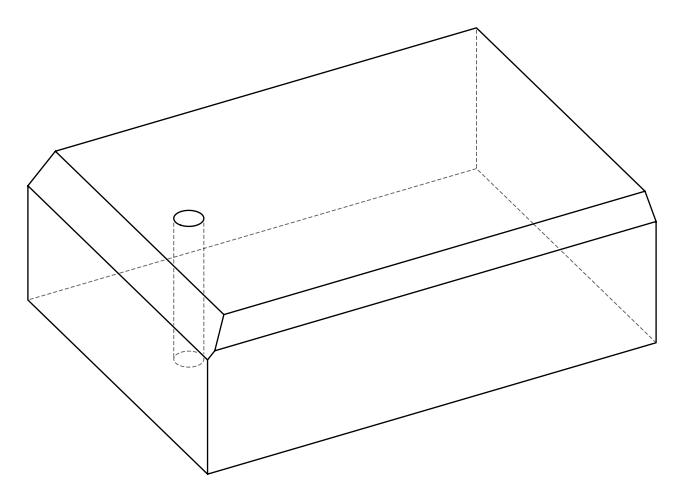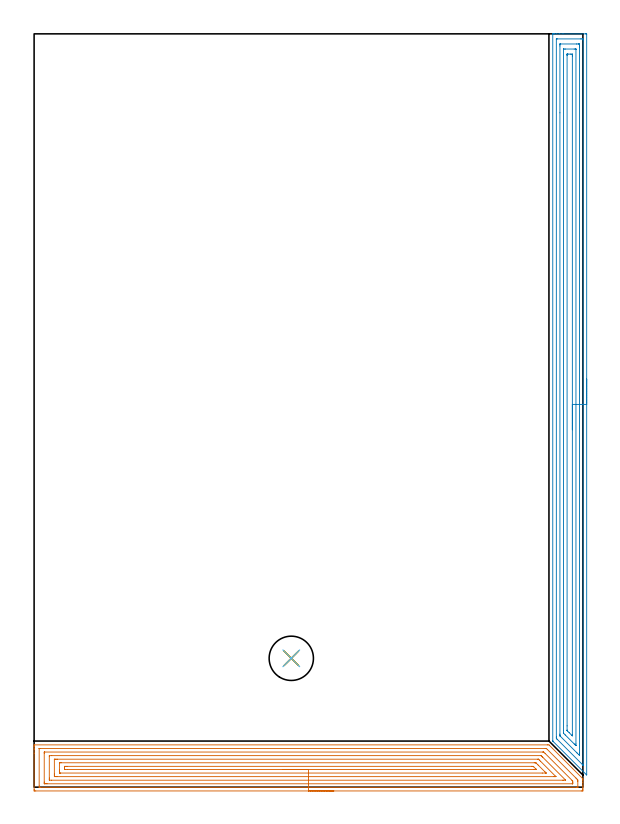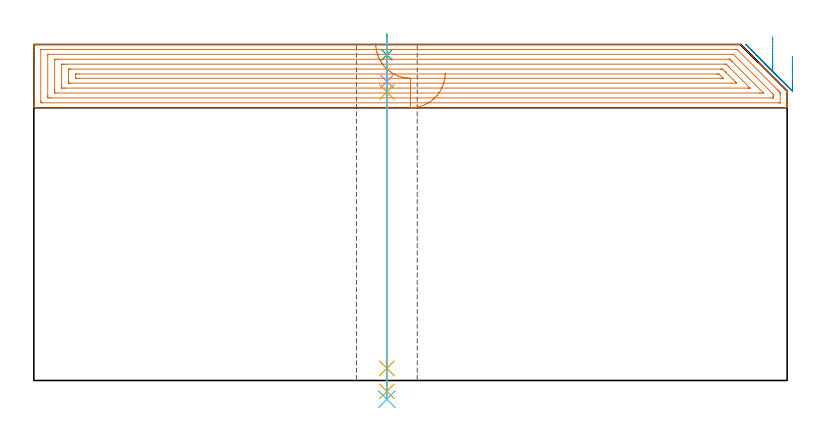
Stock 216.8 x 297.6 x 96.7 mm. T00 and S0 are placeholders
(PLAN: 6 operations, 4 tool changes, 24.9 min)
(1 AREA_MILL | FG_CHAMFER_SURFACE | UGT0205_001 | 12.14 min | 35907 mm3)
(2 AREA_MILL_1 | FG_CHAMFER_SURFACE_1 | UGT0205_001 | 11.73 min | 25487 mm3)
(3 SPOT_DRILL | STEP1HOLE | NXT0321_9005460120000 | 0.05 min | 187 mm3)
(4 DRILL_BLIND_HOLE_INTO_CENTER | STEP1HOLE | UGT0301_191 | 0.05 min | 277 mm3)
(5 GUN_DRILL_THROUGH_HOLE | STEP1HOLE | UGT0307_003 | 0.49 min | 3346 mm3)
(6 SPADE_DRILL_TO_ENLARGE_THROUGH_HOLE | STEP1HOLE | UGT0306_008 | 0.42 min | 19427 mm3)
(TOOL UGT0205_001 | Chamfer Mill 20 x 3 x 45 deg. | D20 FL50 Z2)
(TOOL NXT0321_9005460120000 | NC Spot Drill, 142deg, 12mm, Carbide, Uncoated | D12 PA142 FL30 Z2)
(TOOL UGT0301_191 | Twist Drill 7.1 mm | D7.1 PA118 FL66 Z2)
(TOOL UGT0307_003 | Gun Drill 7 mm | D7 PA130 FL24 Z1)
(TOOL UGT0306_008 | Spade Drill 17.5mm | D17.5 PA132 FL10 Z2)
(OP 1 AREA_MILL)
G17 G21 G94 G90
T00 M6
G54
G17 G0 G90 X118.4 Y-1.5 S1061 M3
G43 Z106.7 H0
Z88.5
G94 G1 X118.362 Z87.628 F250.
X118.248 Z86.764
X118.059 Z85.912
X117.797 Z85.08
X117.463 Z84.274
X117.06 Z83.5
X116.592 Z82.764
X116.06 Z82.072
X115.471 Z81.429
X114.828 Z80.84
X114.136 Z80.309
X113.4 Z79.84
X112.626 Z79.437
X111.82 Z79.103
X110.988 Z78.841
X110.136 Z78.652
X109.272 Z78.538
X108.4 Z78.5
X0.632
X0.022 Y-1.494 Z78.504
X0.007 Y-1.492 Z78.506
X0. Y-0.885 Z79.113
Y13.405 Z93.4
Y14.823 Z94.819
Y15.192 Z95.187
Y15.93 Z95.929
Y16.192 Z96.192
X0.007 Y16.633 Z96.625
X0.01 Y16.697 Z96.688
X0.185 Y16.7 Z96.7
X202.753
X203.395 Y16.699 Z96.686
X203.551 Y16.55 Z96.548
X216.711 Y3.389 Z83.387
X216.79 Y3.3 Z83.295
X216.8 Y3.212 Z83.211
Y3.134 Z83.134
Y2.533 Z82.532
Y1.795 Z81.79
Y0.533 Z80.53
Y0.008 Z80.003
Y-0.623 Z79.373
X216.798 Y-0.885 Z79.111
X216.793 Y-1.491 Z78.505
X216.777 Y-1.493 Z78.503
X216.168 Y-1.5 Z78.5
X108.4
Y-0.086 Z79.914
X2.421
X2.02 Y-0.079 Z79.921
X2.01 Y-0.05 Z79.95
X2.008 Y0.008 Z80.008
X2.001 Y0.427 Z80.427
Y15.192 Z95.192
X2.003 Y15.244 Z95.244
X2.006 Y15.269 Z95.269
X2.008 Y15.277 Z95.277
X2.045 Y15.279 Z95.279
X2.232 Y15.284 Z95.284
X2.327 Y15.286 Z95.286
X2.421
X201.953
X202.141 Y15.284 Z95.284
X202.267 Y15.282 Z95.282
X202.36 Y15.278 Z95.278
X202.378 Y15.263 Z95.263
X202.455 Y15.192 Z95.192
X202.753 Y14.897 Z94.897
X214.069 Y3.581 Z83.581
X214.379 Y3.268 Z83.268
X214.663 Y2.975 Z82.975
X214.79 Y2.826 Z82.826
X214.793 Y2.688 Z82.688
X214.799 Y2.269 Z82.269
Y0.008 Z80.008
X214.797 Y-0.044 Z79.956
X214.794 Y-0.069 Z79.931
X214.792 Y-0.077 Z79.923
X214.755 Y-0.079 Z79.921
X214.568 Y-0.084 Z79.916
X214.473 Y-0.085 Z79.915
X214.379 Y-0.086 Z79.914
X108.4
Y1.328 Z81.328
X5.104 Y1.329 Z81.329
X4.675
X4.209 Y1.333 Z81.333
X4.055 Y1.336 Z81.336
X4.01 Y1.341 Z81.341
X4.006 Y1.446 Z81.446
X4.002 Y1.586 Z81.586
X4.001 Y1.795 Z81.795
X4. Y2.004 Z82.004
X4.001 Y13.405 Z93.405
X4.002 Y13.612 Z93.612
X4.01 Y13.823 Z93.823
X4.014 Y13.865 Z93.865
X4.035 Y13.867 Z93.867
X4.093 Y13.869 Z93.869
X4.209 Y13.871 Z93.871
X200.964
X201.12 Y13.87 Z93.87
X201.244 Y13.867 Z93.867
X201.322 Y13.865 Z93.865
X201.859 Y13.342 Z93.342
X212.513 Y2.688 Z82.688
X212.591 Y2.608 Z82.608
X212.785 Y2.404 Z82.404
X212.794 Y2.004 Z82.004
X212.798 Y1.795 Z81.795
Y1.588 Z81.588
X212.79 Y1.377 Z81.377
X212.786 Y1.335 Z81.335
X212.765 Y1.333 Z81.333
X212.707 Y1.331 Z81.331
X212.591 Y1.329 Z81.329
X108.4 Y1.328 Z81.328
Y2.743 Z82.743
X6.837
X6.048 Y2.75 Z82.75
X6.01 Y2.752 Z82.752
X6.007 Y2.801 Z82.801
X6.003 Y2.912 Z82.912
X6.001 Y3.134 Z83.134
X6. Y3.579 Z83.579
X6.001 Y12.065 Z92.065
X6.003 Y12.287 Z92.287
X6.007 Y12.399 Z92.399
X6.01 Y12.448 Z92.448
X6.06 Y12.451 Z92.451
X6.892 Y12.457 Z92.457
X6.947
X200.126 Y12.456 Z92.456
X200.229 Y12.453 Z92.453
X200.277 Y12.451 Z92.451
X200.449 Y12.29 Z92.29
X200.793 Y11.955 Z91.955
X200.964 Y11.787 Z91.787
X209.908 Y2.843 Z82.843
X209.964 Y2.786 Z82.786
X209.971 Y2.777 Z82.777
X209.987 Y2.754 Z82.754
X209.908 Y2.748 Z82.748
X209.85 Y2.745 Z82.745
X209.013 Y2.743 Z82.743
X208.958
X108.4
Y4.157 Z84.157
X8.998
X8.681 Y4.158 Z84.158
X8.1 Y4.162 Z84.162
X8.034 Y4.164 Z84.164
X8.01 Y4.177 Z84.177
X8.004 Y4.257 Z84.257
X8.002 Y4.474 Z84.474
X8. Y5.154 Z85.154
X8.001 Y10.896 Z90.896
X8.004 Y10.981 Z90.981
X8.009 Y11.022 Z91.022
X8.012 Y11.036 Z91.036
X8.047 Y11.037 Z91.037
X8.365 Y11.042 Z91.042
X8.681 Y11.043 Z91.043
X9.258
X198.858
X199.176 Y11.041 Z91.041
X199.22 Y11.039 Z91.039
X199.245 Y11.036 Z91.036
X199.269 Y11.021 Z91.021
X199.371 Y10.924 Z90.924
X199.574 Y10.726 Z90.726
X200.07 Y10.232 Z90.232
X205.957 Y4.343 Z84.343
X206.059 Y4.238 Z84.238
X206.123 Y4.167 Z84.167
X206.124 Y4.163 Z84.163
X206.112 Y4.161 Z84.161
X206.071 Y4.159 Z84.159
X205.753 Y4.157 Z84.157
X205.436
X108.4
Y5.571 Z85.571
X10.47 Y5.572 Z85.572
X10.264 Y5.573 Z85.573
X10.09 Y5.576 Z85.576
X10.011 Y5.578 Z85.578
X10.009 Y5.624 Z85.624
X10.002 Y5.834 Z85.834
X10. Y6.26 Z86.26
Y6.729 Z86.729
X10.002 Y9.407 Z89.407
X10.007 Y9.565 Z89.565
X10.01 Y9.616 Z89.616
X10.04 Y9.622 Z89.622
X10.125 Y9.624 Z89.624
X10.47 Y9.628 Z89.628
X10.674 Y9.629 Z89.629
X197.591
X197.936 Y9.627 Z89.627
X198.108 Y9.624 Z89.624
X198.192 Y9.622 Z89.622
X198.233 Y9.608 Z89.608
X198.281 Y9.566 Z89.566
X198.912 Y8.94 Z88.94
X199.176 Y8.677 Z88.677
X201.859 Y5.993 Z85.993
X202.246 Y5.596 Z85.596
X202.262 Y5.579 Z85.579
X202.254 Y5.577 Z85.577
X202.2 Y5.574 Z85.574
X202.086 Y5.572 Z85.572
X200.76 Y5.571 Z85.571
X108.4
Y6.985 Z86.985
X13.153
X12.425 Y6.987 Z86.987
X12.258 Y6.989 Z86.989
X12.091 Y6.992 Z86.992
X12.01 Y7.004 Z87.004
X12.006 Y7.068 Z87.068
X12.003 Y7.153 Z87.153
X12.001 Y7.411 Z87.411
X12.004 Y8.047 Z88.047
X12.008 Y8.175 Z88.175
X12.01 Y8.202 Z88.202
X12.036 Y8.208 Z88.208
X12.094 Y8.211 Z88.211
X12.258 Y8.213 Z88.213
X12.984 Y8.215 Z88.215
X196.493 Y8.214 Z88.214
X196.661 Y8.213 Z88.213
X196.997 Y8.208 Z88.208
X197.19 Y8.201 Z88.201
X197.387 Y8.016 Z88.016
X198.248 Y7.153 Z87.153
X198.281 Y7.119 Z87.119
X198.389 Y6.99 Z86.99
X198.369 Y6.987 Z86.987
X198.358
X198.281 Y6.986 Z86.986
X197.555 Y6.985 Z86.985
X108.4
X107.528 Z87.023
X106.664 Z87.137
X105.812 Z87.326
X104.98 Z87.588
X104.174 Z87.922
X103.4 Z88.325
X102.664 Z88.794
X101.972 Z89.325
X101.329 Z89.914
X100.74 Z90.557
X100.208 Z91.25
X99.74 Z91.985
X99.337 Z92.759
X99.003 Z93.565
X98.741 Z94.397
X98.552 Z95.249
X98.438 Z96.114
X98.4 Z96.985
G0 Z106.7
M5
M2
(OP 2 AREA_MILL_1)
G17 G21 G94 G90
T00 M6
G54
G17 G0 G90 X218.3 Y161.2 S1061 M3
G43 Z106.7 H0
Z93.3
G94 G1 Y161.162 Z92.428 F250.
Y161.048 Z91.564
Y160.859 Z90.712
Y160.597 Z89.88
Y160.263 Z89.074
Y159.86 Z88.3
Y159.392 Z87.564
Y158.86 Z86.872
Y158.271 Z86.229
Y157.628 Z85.64
Y156.936 Z85.109
Y156.2 Z84.64
Y155.426 Z84.237
Y154.62 Z83.903
Y153.788 Z83.641
Y152.937 Z83.452
Y152.072 Z83.338
Y151.2 Z83.3
X218.299 Y4.984 Z83.301
Y4.954
X218.293 Y4.818 Z83.305
X218.239 Y4.867 Z83.359
X218.116 Y4.984 Z83.482
X205.148 Y17.951 Z96.45
X204.931 Y18.173 Z96.664
X204.904 Y18.205 Z96.689
X204.9 Y18.398 Z96.7
Y297.416
X204.903 Y297.591 Z96.688
X204.925 Y297.6 Z96.666
X205.314 Z96.285
X205.561 Z96.039
X206.289 Z95.306
X207.538 Z94.059
X208.944 Z92.651
X217.796 Z83.801
X218.059 Y297.597 Z83.538
X218.292 Y297.59 Z83.306
X218.299 Y297.355 Z83.299
X218.3 Y151.2 Z83.3
X216.886 Z84.714
Y9.008
X216.884 Y8.814 Z84.716
X216.881 Y8.717 Z84.719
X216.879 Y8.685 Z84.721
X216.853 Y8.708 Z84.747
X216.764 Y8.791 Z84.836
X216.542 Y9.008 Z85.058
X206.704 Y18.846 Z94.896
X206.546 Y19.006 Z95.054
X206.42 Y19.137 Z95.18
X206.337 Y19.225 Z95.263
X206.321 Y19.257 Z95.279
X206.32 Y19.281 Z95.28
X206.314 Y19.714 Z95.286
Y19.74
X206.315 Y295.506 Z95.285
X206.316 Y295.56 Z95.284
X206.319 Y295.585 Z95.281
X206.321 Y295.59 Z95.279
X206.344 Y295.592 Z95.256
X206.76 Y295.599 Z94.84
X216.026 Y295.6 Z85.574
X216.497 Y295.599 Z85.103
X216.755 Y295.594 Z84.845
X216.877 Y295.59 Z84.723
X216.885 Y295.206 Z84.715
Y295.18
X216.886 Y151.2 Z84.714
X215.472 Z86.128
X215.471 Y13.48 Z86.129
X215.47 Y13.147 Z86.13
X215.466 Y12.586 Z86.134
X215.465 Y12.558 Z86.135
X215.424 Y12.586 Z86.176
X215.141 Y12.862 Z86.459
X214.519 Y13.48 Z87.081
X214.256 Y13.744 Z87.344
X207.887 Y20.113 Z93.713
X207.802 Y20.201 Z93.798
X207.76 Y20.247 Z93.84
X207.742 Y20.269 Z93.858
X207.735 Y20.301 Z93.865
X207.732 Y20.634 Z93.868
X207.729 Y20.967 Z93.871
X207.728 Y266.408 Z93.872
X207.729 Y292.831 Z93.871
X207.732 Y293.392 Z93.868
X207.735 Y293.558 Z93.865
X207.736 Y293.59 Z93.864
X207.785 Y293.594 Z93.815
X207.855 Y293.599 Z93.745
X214.256 Y293.6 Z87.344
X214.935 Y293.599 Z86.665
X215.141 Y293.596 Z86.459
X215.347 Y293.59 Z86.253
X215.465 Y293.583 Z86.135
X215.468 Y293.503 Z86.132
X215.469 Y293.392 Z86.131
X215.471 Y293.058 Z86.129
X215.472 Y292.497 Z86.128
Y151.2
X214.057 Z87.543
Y17.057
X214.055 Y16.497 Z87.545
X214.053 Y16.438 Z87.547
X214.051 Y16.412 Z87.549
X214.014 Y16.447 Z87.586
X213.808 Y16.646 Z87.792
X213.392 Y17.057 Z88.208
X209.815 Y20.634 Z91.785
X209.15 Y21.321 Z92.45
X209.143 Y22.423 Z92.457
Y291.402
X209.145 Y291.502 Z92.455
X209.147 Y291.562 Z92.453
X209.149 Y291.588 Z92.451
X209.169 Y291.59 Z92.431
X209.389 Y291.595 Z92.211
X209.83 Y291.6 Z91.77
X213.37 Z88.23
X213.812 Y291.596 Z87.788
X214.031 Y291.591 Z87.569
X214.051 Y291.589 Z87.549
X214.053 Y291.572 Z87.547
X214.056 Y291.532 Z87.544
X214.057 Y291.475 Z87.543
Y151.2
X212.643 Z88.957
Y20.634
X212.642 Y20.476 Z88.958
X212.638 Y20.316 Z88.962
X212.637 Y20.283 Z88.963
X212.619 Y20.291 Z88.981
X212.56 Y20.344 Z89.04
X212.485 Y20.415 Z89.115
X211.37 Y21.528 Z90.23
X210.715 Y22.188 Z90.885
X210.6 Y22.309 Z91.
X210.573 Y22.339 Z91.027
X210.564 Y22.372 Z91.036
X210.561 Y22.423 Z91.039
X210.558 Y22.581 Z91.042
X210.557 Y24.211 Z91.043
Y289.08
X210.558 Y289.239 Z91.042
X210.563 Y289.558 Z91.037
X210.564 Y289.592 Z91.036
X210.569 Y289.594 Z91.031
X210.589 Y289.598 Z91.011
X210.631 Y289.599 Z90.969
X210.715 Y289.6 Z90.885
X210.927 Z90.673
X211.813 Z89.787
X212.485 Y289.596 Z89.115
X212.581 Y289.594 Z89.019
X212.633 Y289.59 Z88.967
X212.637 Y289.399 Z88.963
X212.642 Y289.08 Z88.958
X212.643 Y288.92 Z88.957
Y288.761
Y151.2
Y150.328 Z88.995
Y149.464 Z89.109
Y148.612 Z89.298
Y147.78 Z89.56
Y146.974 Z89.894
Y146.2 Z90.297
Y145.464 Z90.765
Y144.772 Z91.296
Y144.129 Z91.886
Y143.54 Z92.529
Y143.009 Z93.221
Y142.54 Z93.957
Y142.137 Z94.731
Y141.803 Z95.537
Y141.541 Z96.369
Y141.352 Z97.22
Y141.238 Z98.085
Y141.2 Z98.957
G0 Z106.7
M5
M2
(OP 3 SPOT_DRILL)
G17 G21 G94 G90
T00 M6
G54
G17 G0 G90 X101.6 Y50.9 S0 M3
G43 Z106.7 H0
G94 G81 G98 Z93.7 F250. R99.7
G80
M5
M2
(OP 4 DRILL_BLIND_HOLE_INTO_CENTER)
G17 G21 G94 G90
T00 M6
G54
G17 G0 G90 X101.6 Y50.9 S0 M3
G43 Z106.7 H0
G94 G81 G98 Z86.05 F250. R98.7
G80
M5
M2
(OP 5 GUN_DRILL_THROUGH_HOLE)
G17 G21 G94 G90
T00 M6
G54
G17 G0 G90 X101.6 Y50.9 M8
G43 Z106.7 H0
Z97.446
S716 M3
G94 G1 Z83.021 F125. M26
G4 X.084
Z3.5 F250.
G4 X.084
Z-3.132 F125.
G4 X.084
M5
M9
G0 Z97.446
Z106.7
M2
(OP 6 SPADE_DRILL_TO_ENLARGE_THROUGH_HOLE)
G17 G21 G94 G90
T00 M6
G54
G17 G0 G90 X101.6 Y50.9 S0 M3
G43 Z106.7 H0
G94 G73 G98 Z-5.396 F250. Q17.016 R98.7
G80
M5
M2
